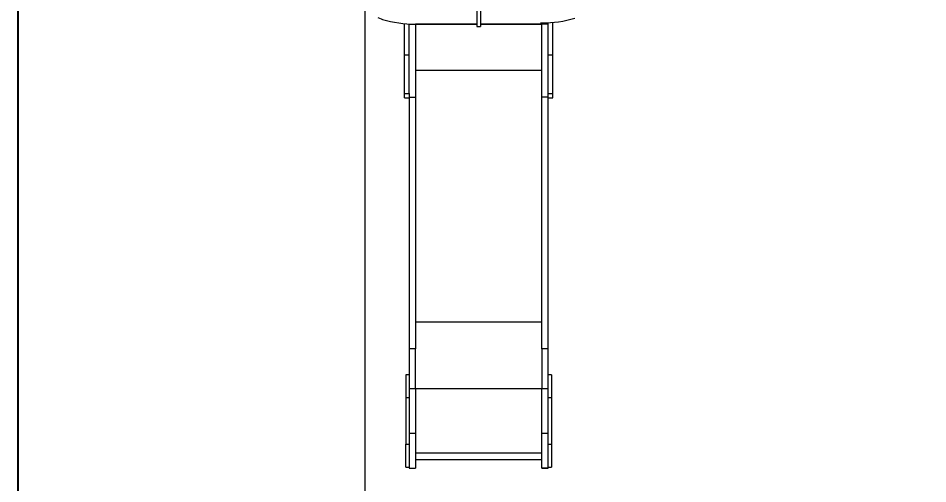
# Model space of a CAD drawing. Header units: millimetres. Extents: x -5010 to 6597, y -5069 to 5109.
# Drawn here: x -5010 to -1075, y -2494 to -480 of the extents above; entities that cross this region are included whole.
import ezdxf

# ---------------------------------------------------------------- set-up
doc = ezdxf.new("R2010")
doc.units = ezdxf.units.MM
for name, color, linetype in [('DiKom', 7, 'Continuous'), ('DIKOM_ОБЪЕКТ', 7, 'Continuous'), ('DIKOM_РАЗМЕР_ЗОНА', 7, 'Continuous'), ('DIKOM_РАЗМЕР_ОБЪЕКТА', 7, 'Continuous')]:
    doc.layers.add(name, color=color, linetype=linetype)
doc.styles.add('style1', font='arial.ttf', dxfattribs={"width": 0.8})
doc.dimstyles.new('1-50', dxfattribs={"dimtxt": 300, "dimasz": 200, "dimexe": 100, "dimexo": 0, "dimgap": 100, "dimtad": 1, "dimtxsty": 'style1', "dimcen": 200, "dimclrd": 7, "dimclre": 7, "dimclrt": 7, "dimadec": 1, "dimazin": 2, "dimtfac": 1, "dimtmove": 0, "dimatfit": 2, "dimfxl": 0, "dimlwd": 25, "dimlwe": 18, "dimarcsym": 0})

# ---------------------------------------------------------------- blocks, each defined once
blk = doc.blocks.new('*D10')
at = {"layer": 'Defpoints', "color": 0, "transparency": 16777216}
for p in [(3389.6, 467.8), (-3510.4, -215.5), (3389.6, -2964)]:
    blk.add_point(p, dxfattribs=at)
at = {"layer": 'DIKOM_РАЗМЕР_ОБЪЕКТА', "color": 7, "lineweight": 18, "transparency": 16777216}
for p, q in [((3389.6, 467.8), (3389.6, -3064)), ((-3510.4, -215.5), (-3510.4, -3064))]:
    blk.add_line(p, q, dxfattribs=at)
at = {"layer": 'DIKOM_РАЗМЕР_ОБЪЕКТА', "color": 7, "lineweight": 25, "transparency": 16777216}
blk.add_line((-3310.4, -2964), (3189.6, -2964), dxfattribs=at)
at = {"layer": 'DIKOM_РАЗМЕР_ОБЪЕКТА', "color": 7, "transparency": 16777216}
for points in [[(-3310.4, -2930.7), (-3310.4, -2997.4), (-3510.4, -2964)], [(3189.6, -2930.7), (3189.6, -2997.4), (3389.6, -2964)]]:
    blk.add_solid(points, dxfattribs=at)
at = {"layer": 'DIKOM_РАЗМЕР_ОБЪЕКТА', "color": 7, "transparency": 16777216, "insert": (-85, -2634.3), "char_height": 300, "attachment_point": 5, "style": 'style1'}
blk.add_mtext('{\\H1.5x;6900}', dxfattribs=at)
blk = doc.blocks.new('*D12')
at = {"layer": 'Defpoints', "color": 0, "transparency": 16777216}
for p in [(-5010.4, 5.4), (4889.6, 5.4), (-5010.4, -4969.2)]:
    blk.add_point(p, dxfattribs=at)
at = {"layer": 'DIKOM_РАЗМЕР_ЗОНА', "color": 7, "lineweight": 18, "transparency": 16777216}
for p, q in [((-5010.4, 5.4), (-5010.4, -5069.2)), ((4889.6, 5.4), (4889.6, -5069.2))]:
    blk.add_line(p, q, dxfattribs=at)
at = {"layer": 'DIKOM_РАЗМЕР_ЗОНА', "color": 7, "lineweight": 25, "transparency": 16777216}
blk.add_line((4689.6, -4969.2), (-4810.4, -4969.2), dxfattribs=at)
at = {"layer": 'DIKOM_РАЗМЕР_ЗОНА', "color": 7, "transparency": 16777216}
for points in [[(-4810.4, -4935.9), (-4810.4, -5002.6), (-5010.4, -4969.2)], [(4689.6, -4935.9), (4689.6, -5002.6), (4889.6, -4969.2)]]:
    blk.add_solid(points, dxfattribs=at)
at = {"layer": 'DIKOM_РАЗМЕР_ЗОНА', "color": 7, "transparency": 16777216, "insert": (-57.6, -4639.5), "char_height": 300, "attachment_point": 5, "style": 'style1'}
blk.add_mtext('{\\H1.5x;9900}', dxfattribs=at)

msp = doc.modelspace()

# ---------------------------------------------------------------- linework, layer by layer
at = {"layer": 'DiKom', "color": 3}
msp.add_line((-5010.441, -2926.587), (-5010.441, 1534.349), dxfattribs=at)
at = {"layer": 'DIKOM_ОБЪЕКТ', "color": 7, "linetype": 'Continuous', "lineweight": 15}
for p, q in [((-3025.947, -434.577), (-3025.947, -515.752)), ((-3010.947, -434.577), (-3010.947, -515.752)), ((-3339.441, -639.381), (-3339.441, -503.149)), ((-3318.441, -639.381), (-3318.441, -504.672)), ((-3318.441, -505.653), (-3291.441, -505.653)), ((-3293.625, -505.304), (-3286.125, -505.304)), ((-3291.441, -505.304), (-3291.441, -505.653)), ((-3025.947, -505.512), (-3291.441, -505.512)), ((-3291.441, -505.514), (-3025.947, -505.514)), ((-3291.441, -505.653), (-3291.441, -820.726)), ((-2745.441, -505.512), (-3010.947, -505.512)), ((-3010.947, -505.514), (-2745.441, -505.514)), ((-2750.778, -500.345), (-2743.278, -500.345)), ((-2745.441, -505.653), (-2745.441, -500.345)), ((-2718.441, -505.653), (-2745.441, -505.653)), ((-2745.441, -820.726), (-2745.441, -505.653)), ((-2718.441, -639.381), (-2718.441, -499.712)), ((-2697.441, -639.381), (-2697.441, -498.187)), ((-3025.947, -515.752), (-3010.947, -515.752)), ((-3318.441, -639.381), (-3339.441, -639.381)), ((-3339.441, -805.524), (-3339.441, -639.381)), ((-3318.441, -805.524), (-3318.441, -639.381)), ((-2697.441, -639.381), (-2718.441, -639.381)), ((-2718.441, -805.524), (-2718.441, -639.381)), ((-2697.441, -805.524), (-2697.441, -639.381)), ((-2745.441, -706.014), (-3291.441, -706.014)), ((-3339.441, -805.524), (-3318.441, -805.524)), ((-3339.441, -824.386), (-3339.441, -805.524)), ((-3339.441, -824.386), (-3318.441, -824.386)), ((-3318.441, -805.029), (-3318.441, -820.726)), ((-3318.441, -820.726), (-3291.441, -820.726)), ((-3318.441, -824.386), (-3318.441, -1909.509)), ((-3291.441, -820.726), (-3291.441, -1909.509)), ((-2718.441, -820.726), (-2745.441, -820.726)), ((-2745.441, -1909.509), (-2745.441, -820.726)), ((-2718.441, -820.726), (-2718.441, -805.029)), ((-2718.441, -805.524), (-2697.441, -805.524)), ((-2718.441, -824.386), (-2697.441, -824.386)), ((-2718.441, -1909.509), (-2718.441, -824.386)), ((-2697.441, -824.386), (-2697.441, -805.524)), ((-2745.441, -1794.797), (-3291.441, -1794.797)), ((-3291.441, -1909.509), (-3318.441, -1909.509)), ((-3318.441, -1909.509), (-3318.441, -2081.583)), ((-3291.441, -2081.583), (-3291.441, -1909.509)), ((-2718.441, -1909.509), (-2745.441, -1909.509)), ((-2745.441, -1909.509), (-2745.441, -2081.583)), ((-2718.441, -2081.583), (-2718.441, -1909.509)), ((-3318.441, -2021.588), (-3333.441, -2021.588)), ((-3333.441, -2021.588), (-3333.441, -2121.586)), ((-2703.441, -2021.588), (-2718.441, -2021.588)), ((-2703.441, -2021.588), (-2703.441, -2121.586)), ((-3318.441, -2081.583), (-3291.441, -2081.583)), ((-3318.441, -2081.583), (-3318.441, -2276.583)), ((-3291.441, -2081.583), (-3291.441, -2276.583)), ((-3291.441, -2081.588), (-2745.441, -2081.588)), ((-2745.441, -2081.583), (-2718.441, -2081.583)), ((-2745.441, -2276.583), (-2745.441, -2081.583)), ((-2718.441, -2276.583), (-2718.441, -2081.583)), ((-3318.441, -2121.586), (-3333.441, -2121.586)), ((-3333.441, -2121.586), (-3333.441, -2321.586)), ((-2703.441, -2121.586), (-2718.441, -2121.586)), ((-2703.441, -2121.586), (-2703.441, -2321.586)), ((-3291.441, -2276.583), (-3318.441, -2276.583)), ((-3318.441, -2276.583), (-3318.441, -2426.587)), ((-3291.441, -2276.583), (-3291.441, -2426.587)), ((-2718.441, -2276.583), (-2745.441, -2276.583)), ((-2745.441, -2426.587), (-2745.441, -2276.583)), ((-2718.441, -2426.587), (-2718.441, -2276.583)), ((-3333.441, -2321.586), (-3318.441, -2321.586)), ((-3333.441, -2421.588), (-3333.441, -2321.586)), ((-2718.441, -2321.586), (-2703.441, -2321.586)), ((-2703.441, -2321.586), (-2703.441, -2421.588)), ((-2745.441, -2361.588), (-3291.441, -2361.588)), ((-3291.441, -2388.588), (-2745.441, -2388.588)), ((-3333.441, -2421.588), (-3318.441, -2421.588)), ((-3318.441, -2426.587), (-3291.441, -2426.587)), ((-3318.441, -2426.587), (-3318.441, -2426.588)), ((-3318.441, -2426.588), (-3291.441, -2426.588)), ((-3291.441, -2426.587), (-3291.441, -2426.588)), ((-2745.441, -2426.587), (-2718.441, -2426.587)), ((-2745.441, -2426.588), (-2745.441, -2426.587)), ((-2718.441, -2426.588), (-2745.441, -2426.588)), ((-2718.441, -2421.588), (-2703.441, -2421.588)), ((-2718.441, -2426.588), (-2718.441, -2426.587))]:
    msp.add_line(p, q, dxfattribs=at)
at = {"layer": 'DIKOM_ОБЪЕКТ', "color": 7, "linetype": 'Continuous', "lineweight": 15, "flags": 128}
msp.add_lwpolyline([(-3454.549, -476.967), (-3447.777, -479.926), (-3440.9, -482.539), (-3433.929, -484.799)], dxfattribs=at)
at = {"layer": 'DIKOM_ОБЪЕКТ', "color": 7, "linetype": 'Continuous', "lineweight": 15}
for centre, radius, start, end in [((-3293.376, -13.336), 491.968, 253.39952, 269.971041), ((-2743.595, -7.91), 492.435, 270.036853, 286.592539)]:
    msp.add_arc(centre, radius, start, end, dxfattribs=at)

# ---------------------------------------------------------------- dimensions: what is measured, and where the dimension line sits
at = {"layer": 'DIKOM_РАЗМЕР_ЗОНА'}
dim = msp.add_linear_dim(base=(-5010.441, -4969.23), p1=(4889.559, 5.434), p2=(-5010.441, 5.434), text='{\\H1.5x;<>}', dimstyle='1-50', dxfattribs=at)
dim.commit()
dim.dimension.update_dxf_attribs({"geometry": '*D12', "text_midpoint": (-57.555, -4969.23), "dimtype": 160})
at = {"layer": 'DIKOM_РАЗМЕР_ОБЪЕКТА'}
dim = msp.add_linear_dim(base=(3389.559, -2964.05), p1=(-3510.441, -215.54), p2=(3389.559, 467.833), text='{\\H1.5x;<>}', dimstyle='1-50', dxfattribs=at)
dim.commit()
dim.dimension.update_dxf_attribs({"geometry": '*D10', "text_midpoint": (-85.014, -2964.05), "dimtype": 160})

doc.saveas('drawing.dxf')
